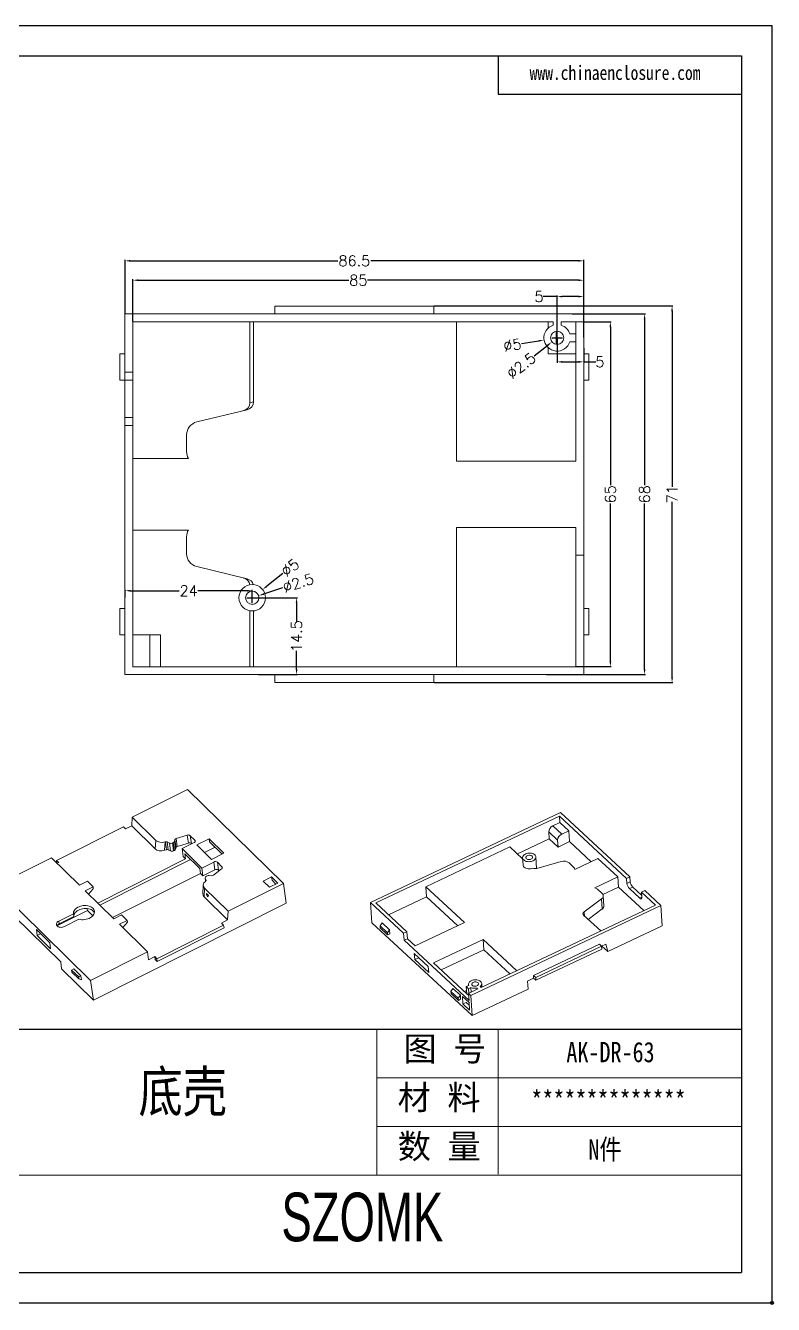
# Model space of a CAD drawing. Header units: inches. Extents: x 2437 to 3620, y 1125 to 1473.
# Drawn here: x 3207.1 to 3348.2, y 1125.5 to 1366.6 of the extents above; entities that cross this region are included whole.
import ezdxf

# ---------------------------------------------------------------- set-up
doc = ezdxf.new("R2010")
doc.units = ezdxf.units.IN
doc.header["$LTSCALE"] = 15
doc.layers.add('文字', color=81, linetype='Continuous')
doc.layers.add('粗实线', color=7, linetype='Continuous', lineweight=30)
doc.layers.add('细实线', color=3, linetype='Continuous', lineweight=9)
doc.styles.get("Standard").update_dxf_attribs({"font": 'txt', "bigfont": 'gbcbig.shx'})
doc.styles.add('宋体', font='', dxfattribs={"width": 0.8, "height": 3.5})
doc.styles.add('长仿宋', font='', dxfattribs={"width": 0.7, "height": 4})
doc.styles.get('宋体').set_extended_font_data('SimSun')
doc.styles.get('长仿宋').set_extended_font_data('SimSun')
doc.dimstyles.new('2.5', dxfattribs={"dimtxt": 2, "dimasz": 1, "dimexe": 0.18, "dimexo": 0.0625, "dimgap": 0.09, "dimtad": 0, "dimdsep": 46, "dimtxsty": 'Standard', "dimcen": 1, "dimclrd": 3, "dimclre": 3, "dimadec": 0, "dimazin": 2, "dimtfac": 1, "dimtofl": 0, "dimtmove": 0, "dimatfit": 3, "dimfxl": 1, "dimtolj": 1, "dimtzin": 0, "dimarcsym": 0})

# ---------------------------------------------------------------- blocks, each defined once
blk = doc.blocks.new('*D312')
at = {"color": 3, "lineweight": -2}
for p, q in [((3225.9, 1312.33), (3225.9, 1322.46)), ((3226.9, 1322.28), (3266.06, 1322.28)), ((3311.4, 1322.28), (3272.24, 1322.28)), ((3312.4, 1312.33), (3312.4, 1322.46))]:
    blk.add_line(p, q, dxfattribs=at)
at = {"color": 3}
for points in [[(3226.9, 1322.45), (3226.9, 1322.12), (3225.9, 1322.28)], [(3311.4, 1322.45), (3311.4, 1322.12), (3312.4, 1322.28)]]:
    blk.add_solid(points, dxfattribs=at)
at = {"layer": 'Defpoints', "color": 0}
for p in [(3312.4, 1322.28), (3225.9, 1312.27), (3312.4, 1312.27)]:
    blk.add_point(p, dxfattribs=at)
at = {"color": 0, "insert": (3269.15, 1322.28), "char_height": 2, "attachment_point": 5}
blk.add_mtext('\\A1;86.5', dxfattribs=at)
blk = doc.blocks.new('*D313')
at = {"color": 3, "lineweight": -2}
for p, q in [((3227.4, 1310.83), (3227.4, 1318.81)), ((3228.4, 1318.63), (3268.14, 1318.63)), ((3311.4, 1318.63), (3271.65, 1318.63)), ((3312.4, 1310.83), (3312.4, 1318.81))]:
    blk.add_line(p, q, dxfattribs=at)
at = {"color": 3}
for points in [[(3228.4, 1318.79), (3228.4, 1318.46), (3227.4, 1318.63)], [(3311.4, 1318.79), (3311.4, 1318.46), (3312.4, 1318.63)]]:
    blk.add_solid(points, dxfattribs=at)
at = {"layer": 'Defpoints', "color": 0}
for p in [(3312.4, 1318.63), (3227.4, 1310.77), (3312.4, 1310.77)]:
    blk.add_point(p, dxfattribs=at)
at = {"color": 0, "insert": (3269.9, 1318.63), "char_height": 2, "attachment_point": 5}
blk.add_mtext('\\A1;85', dxfattribs=at)
blk = doc.blocks.new('*D314')
at = {"color": 3, "lineweight": -2}
for p, q in [((3312.46, 1310.77), (3317.61, 1310.77)), ((3317.43, 1309.77), (3317.43, 1280.02)), ((3317.43, 1246.77), (3317.43, 1276.51)), ((3310.96, 1245.77), (3317.61, 1245.77))]:
    blk.add_line(p, q, dxfattribs=at)
at = {"color": 3}
for points in [[(3317.27, 1309.77), (3317.6, 1309.77), (3317.43, 1310.77)], [(3317.27, 1246.77), (3317.6, 1246.77), (3317.43, 1245.77)]]:
    blk.add_solid(points, dxfattribs=at)
at = {"layer": 'Defpoints', "color": 0}
for p in [(3312.4, 1310.77), (3310.9, 1245.77), (3317.43, 1245.77)]:
    blk.add_point(p, dxfattribs=at)
at = {"color": 0, "insert": (3317.43, 1278.27), "char_height": 2, "attachment_point": 5, "rotation": 90}
blk.add_mtext('\\A1;65', dxfattribs=at)
blk = doc.blocks.new('*D316')
at = {"color": 3, "lineweight": -2}
for p, q in [((3310.25, 1312.27), (3324.06, 1312.27)), ((3323.88, 1311.27), (3323.88, 1280.02)), ((3323.88, 1245.27), (3323.88, 1276.51)), ((3305.37, 1244.27), (3324.06, 1244.27))]:
    blk.add_line(p, q, dxfattribs=at)
at = {"color": 3}
for points in [[(3323.72, 1311.27), (3324.05, 1311.27), (3323.88, 1312.27)], [(3323.72, 1245.27), (3324.05, 1245.27), (3323.88, 1244.27)]]:
    blk.add_solid(points, dxfattribs=at)
at = {"layer": 'Defpoints', "color": 0}
for p in [(3310.19, 1312.27), (3323.88, 1312.27), (3305.31, 1244.27)]:
    blk.add_point(p, dxfattribs=at)
at = {"color": 0, "insert": (3323.88, 1278.27), "char_height": 2, "attachment_point": 5, "rotation": 90}
blk.add_mtext('\\A1;68', dxfattribs=at)
blk = doc.blocks.new('*D317')
at = {"color": 3, "lineweight": -2}
for p, q in [((3284.21, 1313.77), (3329.24, 1313.77)), ((3329.06, 1312.77), (3329.06, 1279.69)), ((3329.06, 1243.77), (3329.06, 1276.84)), ((3284.21, 1242.77), (3329.24, 1242.77))]:
    blk.add_line(p, q, dxfattribs=at)
at = {"color": 3}
for points in [[(3328.9, 1312.77), (3329.23, 1312.77), (3329.06, 1313.77)], [(3328.9, 1243.77), (3329.23, 1243.77), (3329.06, 1242.77)]]:
    blk.add_solid(points, dxfattribs=at)
at = {"layer": 'Defpoints', "color": 0}
for p in [(3284.15, 1313.77), (3284.15, 1242.77), (3329.06, 1242.77)]:
    blk.add_point(p, dxfattribs=at)
at = {"color": 0, "insert": (3329.06, 1278.27), "char_height": 2, "attachment_point": 5, "rotation": 90}
blk.add_mtext('\\A1;71', dxfattribs=at)
blk = doc.blocks.new('*D318')
at = {"color": 3, "lineweight": -2}
for p, q in [((3307.4, 1315.55), (3304.73, 1315.55)), ((3307.4, 1307.83), (3307.4, 1315.73)), ((3311.4, 1315.55), (3308.4, 1315.55)), ((3312.4, 1307.83), (3312.4, 1315.73))]:
    blk.add_line(p, q, dxfattribs=at)
at = {"color": 3}
for points in [[(3308.4, 1315.71), (3308.4, 1315.38), (3307.4, 1315.55)], [(3311.4, 1315.71), (3311.4, 1315.38), (3312.4, 1315.55)]]:
    blk.add_solid(points, dxfattribs=at)
at = {"layer": 'Defpoints', "color": 0}
for p in [(3312.4, 1315.55), (3307.4, 1307.77), (3312.4, 1307.77)]:
    blk.add_point(p, dxfattribs=at)
at = {"color": 0, "insert": (3303.97, 1315.55), "char_height": 2, "attachment_point": 5}
blk.add_mtext('\\A1;5', dxfattribs=at)
blk = doc.blocks.new('*D319')
at = {"color": 3, "lineweight": -2}
for p, q in [((3307.4, 1307.7), (3307.4, 1303.06)), ((3312.4, 1305.82), (3312.4, 1303.06)), ((3308.4, 1303.24), (3311.4, 1303.24)), ((3312.4, 1303.24), (3314.71, 1303.24))]:
    blk.add_line(p, q, dxfattribs=at)
at = {"color": 3}
for points in [[(3308.4, 1303.41), (3308.4, 1303.07), (3307.4, 1303.24)], [(3311.4, 1303.41), (3311.4, 1303.07), (3312.4, 1303.24)]]:
    blk.add_solid(points, dxfattribs=at)
at = {"layer": 'Defpoints', "color": 0}
for p in [(3307.4, 1307.77), (3312.4, 1305.88), (3312.4, 1303.24)]:
    blk.add_point(p, dxfattribs=at)
at = {"color": 0, "insert": (3315.46, 1303.24), "char_height": 2, "attachment_point": 5}
blk.add_mtext('\\A1;5', dxfattribs=at)
blk = doc.blocks.new('*D320')
at = {"color": 3, "lineweight": -2}
for p, q in [((3300.67, 1306.7), (3303.94, 1307.22)), ((3306.4, 1307.77), (3308.4, 1307.77)), ((3307.4, 1306.77), (3307.4, 1308.77))]:
    blk.add_line(p, q, dxfattribs=at)
at = {"color": 3}
blk.add_solid([(3303.91, 1307.38), (3303.97, 1307.05), (3304.93, 1307.37)], dxfattribs=at)
at = {"layer": 'Defpoints', "color": 0}
for p in [(3304.93, 1307.37), (3309.86, 1308.16)]:
    blk.add_point(p, dxfattribs=at)
at = {"color": 0, "insert": (3298.94, 1306.42), "char_height": 2, "attachment_point": 5, "rotation": 9.0409}
blk.add_mtext('\\A1;∅5', dxfattribs=at)
blk = doc.blocks.new('*D321')
at = {"color": 3, "lineweight": -2}
for p, q in [((3306.4, 1307.77), (3308.4, 1307.77)), ((3307.4, 1306.77), (3307.4, 1308.77)), ((3303.06, 1304.4), (3305.62, 1306.39))]:
    blk.add_line(p, q, dxfattribs=at)
at = {"color": 3}
blk.add_solid([(3305.52, 1306.52), (3305.72, 1306.26), (3306.41, 1307)], dxfattribs=at)
at = {"layer": 'Defpoints', "color": 0}
for p in [(3306.41, 1307), (3308.38, 1308.53)]:
    blk.add_point(p, dxfattribs=at)
at = {"color": 0, "insert": (3300.62, 1302.51), "char_height": 2, "attachment_point": 5, "rotation": 37.816}
blk.add_mtext('\\A1;∅2.5', dxfattribs=at)
blk = doc.blocks.new('*D322')
at = {"color": 3, "lineweight": -2}
for p, q in [((3249.96, 1258.77), (3258.44, 1258.77)), ((3258.26, 1257.77), (3258.26, 1254.27)), ((3258.26, 1245.27), (3258.26, 1248.76)), ((3251.07, 1244.27), (3258.44, 1244.27))]:
    blk.add_line(p, q, dxfattribs=at)
at = {"color": 3}
for points in [[(3258.09, 1257.77), (3258.42, 1257.77), (3258.26, 1258.77)], [(3258.09, 1245.27), (3258.42, 1245.27), (3258.26, 1244.27)]]:
    blk.add_solid(points, dxfattribs=at)
at = {"layer": 'Defpoints', "color": 0}
for p in [(3249.9, 1258.77), (3258.26, 1258.77), (3251.01, 1244.27)]:
    blk.add_point(p, dxfattribs=at)
at = {"color": 0, "insert": (3258.26, 1251.52), "char_height": 2, "attachment_point": 5, "rotation": 90}
blk.add_mtext('\\A1;14.5', dxfattribs=at)
blk = doc.blocks.new('*D323')
at = {"color": 3, "lineweight": -2}
for p, q in [((3225.9, 1258.83), (3225.9, 1260.26)), ((3226.9, 1260.08), (3236.14, 1260.08)), ((3248.9, 1260.08), (3239.65, 1260.08)), ((3249.9, 1258.83), (3249.9, 1260.26))]:
    blk.add_line(p, q, dxfattribs=at)
at = {"color": 3}
for points in [[(3226.9, 1260.25), (3226.9, 1259.92), (3225.9, 1260.08)], [(3248.9, 1260.25), (3248.9, 1259.92), (3249.9, 1260.08)]]:
    blk.add_solid(points, dxfattribs=at)
at = {"layer": 'Defpoints', "color": 0}
for p in [(3225.9, 1260.08), (3225.9, 1258.77), (3249.9, 1258.77)]:
    blk.add_point(p, dxfattribs=at)
at = {"color": 0, "insert": (3237.9, 1260.08), "char_height": 2, "attachment_point": 5}
blk.add_mtext('\\A1;24', dxfattribs=at)
blk = doc.blocks.new('*D324')
at = {"color": 3, "lineweight": -2}
for p, q in [((3255.66, 1263.34), (3252.64, 1260.94)), ((3248.9, 1258.77), (3250.9, 1258.77)), ((3249.9, 1257.77), (3249.9, 1259.77))]:
    blk.add_line(p, q, dxfattribs=at)
at = {"color": 3}
blk.add_solid([(3252.53, 1261.07), (3252.74, 1260.81), (3251.85, 1260.32)], dxfattribs=at)
at = {"layer": 'Defpoints', "color": 0}
for p in [(3251.85, 1260.32), (3247.94, 1257.21)]:
    blk.add_point(p, dxfattribs=at)
at = {"color": 0, "insert": (3257.04, 1264.43), "char_height": 2, "attachment_point": 5, "rotation": 38.4013}
blk.add_mtext('\\A1;∅5', dxfattribs=at)
blk = doc.blocks.new('*D325')
at = {"color": 3, "lineweight": -2}
for p, q in [((3248.9, 1258.77), (3250.9, 1258.77)), ((3249.9, 1257.77), (3249.9, 1259.77)), ((3255.63, 1260.61), (3252.04, 1259.46))]:
    blk.add_line(p, q, dxfattribs=at)
at = {"color": 3}
blk.add_solid([(3251.99, 1259.61), (3252.09, 1259.3), (3251.09, 1259.15)], dxfattribs=at)
at = {"layer": 'Defpoints', "color": 0}
for p in [(3251.09, 1259.15), (3248.71, 1258.38)]:
    blk.add_point(p, dxfattribs=at)
at = {"color": 0, "insert": (3258.58, 1261.56), "char_height": 2, "attachment_point": 5, "rotation": 17.8473}
blk.add_mtext('\\A1;∅2.5', dxfattribs=at)

msp = doc.modelspace()

# ---------------------------------------------------------------- linework, layer by layer
for p, q in [((3007.293, 1366.639), (3347.902, 1366.639)), ((3347.902, 1366.639), (3347.902, 1125.804)), ((3018.761, 1360.905), (3342.168, 1360.905)), ((3296.295, 1360.905), (3296.295, 1353.738)), ((3342.168, 1360.905), (3342.168, 1131.539)), ((3296.295, 1353.738), (3342.168, 1353.738)), ((3204.548, 1177.412), (3342.168, 1177.412)), ((3018.761, 1131.539), (3342.168, 1131.539)), ((3007.293, 1125.804), (3347.902, 1125.804))]:
    msp.add_line(p, q)
at = {"color": 7, "linetype": 'Continuous', "lineweight": 15}
for p, q in [((3225.896, 1312.267), (3312.396, 1312.267)), ((3225.896, 1301.267), (3225.896, 1312.267)), ((3254.146, 1313.767), (3284.146, 1313.767)), ((3254.146, 1312.267), (3254.146, 1313.767)), ((3284.146, 1313.767), (3284.146, 1312.267)), ((3312.396, 1312.267), (3312.396, 1310.767)), ((3227.396, 1310.767), (3306.646, 1310.767)), ((3227.396, 1301.267), (3227.396, 1310.767)), ((3249.432, 1295.519), (3249.432, 1310.767)), ((3250.137, 1310.767), (3250.137, 1295.69)), ((3288.396, 1284.517), (3288.396, 1310.767)), ((3305.696, 1310.767), (3305.696, 1309.6)), ((3306.646, 1310.767), (3306.646, 1310.152)), ((3308.146, 1310.767), (3312.396, 1310.767)), ((3308.146, 1310.152), (3308.146, 1310.767)), ((3310.896, 1308.517), (3310.896, 1310.767)), ((3312.396, 1266.767), (3312.396, 1310.767)), ((3307.196, 1306.533), (3307.196, 1309.001)), ((3310.896, 1308.517), (3309.78, 1308.517)), ((3309.78, 1307.017), (3310.896, 1307.017)), ((3310.896, 1307.017), (3310.896, 1308.517)), ((3310.896, 1284.517), (3310.896, 1307.017)), ((3224.896, 1299.767), (3224.896, 1304.767)), ((3224.896, 1304.767), (3225.896, 1304.767)), ((3305.696, 1305.934), (3305.696, 1304.767)), ((3305.696, 1304.767), (3310.896, 1304.767)), ((3312.396, 1304.767), (3313.396, 1304.767)), ((3313.396, 1304.767), (3313.396, 1299.767)), ((3225.896, 1299.767), (3224.896, 1299.767)), ((3227.396, 1301.267), (3225.896, 1301.267)), ((3225.896, 1299.767), (3225.896, 1301.267)), ((3227.396, 1299.767), (3225.896, 1299.767)), ((3225.896, 1299.767), (3225.896, 1292.767)), ((3227.396, 1301.267), (3227.396, 1299.767)), ((3227.396, 1292.767), (3227.396, 1299.767)), ((3313.396, 1299.767), (3312.396, 1299.767)), ((3250.137, 1295.69), (3249.432, 1295.519)), ((3225.896, 1292.767), (3227.396, 1292.767)), ((3225.896, 1291.267), (3225.896, 1292.767)), ((3227.396, 1292.767), (3227.396, 1291.267)), ((3248.967, 1294.221), (3239.436, 1291.91)), ((3227.396, 1291.267), (3225.896, 1291.267)), ((3225.896, 1244.267), (3225.896, 1291.267)), ((3227.396, 1245.767), (3227.396, 1291.267)), ((3237.525, 1289.48), (3237.525, 1286.267)), ((3237.86, 1285.017), (3227.396, 1285.017)), ((3310.896, 1284.517), (3288.396, 1284.517)), ((3227.396, 1271.517), (3237.86, 1271.517)), ((3288.396, 1272.017), (3310.896, 1272.017)), ((3288.396, 1245.767), (3288.396, 1272.017)), ((3310.896, 1266.767), (3310.896, 1272.017)), ((3237.525, 1270.267), (3237.525, 1267.053)), ((3310.896, 1266.767), (3310.896, 1245.767)), ((3310.896, 1266.767), (3312.396, 1266.767)), ((3312.396, 1266.767), (3312.396, 1244.267)), ((3239.436, 1264.624), (3248.967, 1262.312)), ((3224.896, 1251.767), (3224.896, 1256.767)), ((3224.896, 1256.767), (3225.896, 1256.767)), ((3249.432, 1245.767), (3249.432, 1256.31)), ((3250.137, 1256.278), (3250.137, 1245.767)), ((3312.396, 1256.767), (3313.396, 1256.767)), ((3313.396, 1256.767), (3313.396, 1251.767)), ((3225.896, 1251.767), (3224.896, 1251.767)), ((3227.396, 1251.767), (3230.596, 1251.767)), ((3230.596, 1245.767), (3230.596, 1251.767)), ((3230.596, 1251.767), (3232.596, 1251.767)), ((3232.596, 1251.767), (3232.596, 1245.767)), ((3313.396, 1251.767), (3312.396, 1251.767)), ((3312.396, 1244.267), (3225.896, 1244.267)), ((3310.896, 1245.767), (3227.396, 1245.767)), ((3254.146, 1244.267), (3254.146, 1242.767)), ((3284.146, 1242.767), (3284.146, 1244.267)), ((3254.146, 1242.767), (3284.146, 1242.767)), ((3237.669, 1222.624), (3227.252, 1217.393)), ((3255.763, 1204.874), (3237.669, 1222.624)), ((3272.175, 1201.308), (3308.041, 1218.244)), ((3308.041, 1218.244), (3321.122, 1206.137)), ((3225.608, 1215.573), (3213.004, 1209.244)), ((3226.007, 1215.182), (3225.608, 1215.573)), ((3227.162, 1215.762), (3226.007, 1215.182)), ((3227.162, 1215.762), (3227.252, 1217.393)), ((3231.587, 1211.421), (3227.162, 1215.762)), ((3231.722, 1213.008), (3227.252, 1217.393)), ((3273.215, 1201.215), (3307.837, 1217.564)), ((3306.587, 1215.756), (3307.914, 1216.382)), ((3306.587, 1215.756), (3308.257, 1214.21)), ((3307.837, 1217.564), (3320.5, 1205.844)), ((3307.914, 1216.382), (3307.837, 1217.564)), ((3307.914, 1216.382), (3309.584, 1214.837)), ((3231.587, 1211.421), (3231.722, 1213.008)), ((3235.217, 1212.833), (3235.315, 1213.168)), ((3235.217, 1212.833), (3235.424, 1211.351)), ((3235.522, 1211.686), (3235.315, 1213.168)), ((3237.636, 1213.999), (3235.544, 1213.361)), ((3235.544, 1213.361), (3235.751, 1211.879)), ((3237.843, 1212.516), (3237.636, 1213.999)), ((3239.071, 1213.067), (3238.216, 1213.906)), ((3238.216, 1213.906), (3238.423, 1212.424)), ((3241.748, 1213.326), (3239.437, 1212.166)), ((3244.542, 1210.586), (3241.748, 1213.326)), ((3241.825, 1212.77), (3241.748, 1213.326)), ((3299.9, 1210.476), (3305.892, 1213.305)), ((3305.892, 1213.305), (3305.808, 1214.602)), ((3307.478, 1213.056), (3305.808, 1214.602)), ((3307.562, 1211.76), (3305.892, 1213.305)), ((3307.478, 1213.056), (3307.562, 1211.76)), ((3309.584, 1214.837), (3308.257, 1214.21)), ((3309.584, 1214.837), (3309.718, 1212.778)), ((3233.487, 1212.734), (3233.352, 1211.148)), ((3233.724, 1211.261), (3233.352, 1211.148)), ((3233.517, 1212.744), (3233.487, 1212.734)), ((3233.724, 1211.261), (3233.517, 1212.744)), ((3233.858, 1212.724), (3234.266, 1212.516)), ((3233.858, 1212.724), (3234.065, 1211.242)), ((3234.065, 1211.242), (3234.473, 1211.034)), ((3234.473, 1211.034), (3234.266, 1212.516)), ((3234.86, 1212.531), (3234.996, 1212.6)), ((3234.86, 1212.531), (3235.067, 1211.049)), ((3235.203, 1211.117), (3234.996, 1212.6)), ((3235.067, 1211.049), (3235.203, 1211.117)), ((3235.424, 1211.351), (3235.522, 1211.686)), ((3237.843, 1212.516), (3235.751, 1211.879)), ((3236.661, 1211.462), (3238.917, 1212.595)), ((3240.386, 1207.808), (3236.661, 1211.462)), ((3236.868, 1209.98), (3236.661, 1211.462)), ((3237.204, 1210.45), (3237.333, 1209.523)), ((3239.998, 1207.709), (3237.204, 1210.45)), ((3238.474, 1212.373), (3238.423, 1212.424)), ((3239.437, 1212.166), (3242.231, 1209.425)), ((3240.908, 1210.723), (3242.895, 1211.721)), ((3244.218, 1210.423), (3241.825, 1212.77)), ((3242.231, 1209.425), (3244.542, 1210.586)), ((3298.495, 1211.777), (3282.631, 1204.286)), ((3300.889, 1209.561), (3298.495, 1211.777)), ((3309.718, 1212.778), (3307.562, 1211.76)), ((3309.718, 1212.778), (3313.809, 1208.992)), ((3212.04, 1209.755), (3201.327, 1204.375)), ((3212.04, 1209.755), (3217.336, 1204.56)), ((3213.004, 1209.244), (3213.403, 1208.852)), ((3213.074, 1208.741), (3213.004, 1209.244)), ((3213.403, 1208.852), (3213.11, 1208.705)), ((3220.76, 1201.201), (3237.333, 1209.523)), ((3221.161, 1200.807), (3238.274, 1209.4)), ((3237.333, 1209.523), (3236.868, 1209.98)), ((3240.386, 1207.808), (3242.642, 1208.941)), ((3242.849, 1207.459), (3242.642, 1208.941)), ((3243.329, 1208.891), (3244.184, 1208.052)), ((3243.329, 1208.891), (3243.536, 1207.409)), ((3300.878, 1209.728), (3300.965, 1208.394)), ((3303.514, 1207.727), (3303.373, 1209.891)), ((3308.18, 1209.015), (3303.584, 1207.744)), ((3310.543, 1207.936), (3309.648, 1208.763)), ((3315.09, 1209.597), (3310.752, 1207.548)), ((3318.848, 1206.119), (3315.09, 1209.597)), ((3240.127, 1206.782), (3223.554, 1198.46)), ((3239.998, 1207.709), (3240.127, 1206.782)), ((3240.127, 1206.782), (3240.593, 1206.326)), ((3240.593, 1206.326), (3240.386, 1207.808)), ((3240.593, 1206.326), (3242.849, 1207.459)), ((3241.017, 1205.937), (3241.104, 1205.311)), ((3241.183, 1205.539), (3241.034, 1205.877)), ((3241.246, 1206.267), (3241.382, 1206.335)), ((3241.768, 1206.407), (3242.252, 1206.363)), ((3244.121, 1207.637), (3242.586, 1206.454)), ((3243.536, 1207.409), (3243.663, 1207.284)), ((3253.536, 1206.124), (3251.982, 1205.344)), ((3254.734, 1204.95), (3253.536, 1206.124)), ((3253.624, 1205.494), (3253.536, 1206.124)), ((3314.509, 1204.071), (3318.848, 1206.119)), ((3318.848, 1206.119), (3318.972, 1204.213)), ((3320.5, 1205.844), (3321.122, 1206.137)), ((3320.5, 1205.844), (3320.562, 1204.891)), ((3321.184, 1205.184), (3321.122, 1206.137)), ((3201.327, 1204.375), (3219.421, 1186.625)), ((3218.806, 1205.299), (3217.336, 1204.56)), ((3218.4, 1203.516), (3219.871, 1204.254)), ((3218.4, 1203.516), (3223.775, 1198.243)), ((3219.871, 1204.254), (3218.806, 1205.299)), ((3219.02, 1202.908), (3219.922, 1203.884)), ((3219.922, 1203.884), (3219.871, 1204.254)), ((3240.646, 1204.562), (3240.602, 1202.886)), ((3240.875, 1204.029), (3240.832, 1202.353)), ((3245.346, 1199.643), (3240.875, 1204.029)), ((3241.099, 1205.306), (3241.077, 1205.289)), ((3245.346, 1199.643), (3255.763, 1204.874)), ((3251.982, 1205.344), (3253.179, 1204.169)), ((3253.179, 1204.169), (3254.734, 1204.95)), ((3253.624, 1205.494), (3254.367, 1204.765)), ((3255.763, 1204.874), (3256.281, 1201.168)), ((3282.631, 1204.286), (3289.937, 1197.525)), ((3282.631, 1204.286), (3282.756, 1202.38)), ((3315.89, 1202.986), (3314.995, 1203.814)), ((3318.972, 1204.213), (3316.024, 1202.821)), ((3318.972, 1204.213), (3323.749, 1199.792)), ((3320.562, 1204.891), (3321.184, 1205.184)), ((3321.639, 1204.226), (3321.017, 1203.933)), ((3321.017, 1203.933), (3322.965, 1202.13)), ((3323.322, 1202.668), (3321.639, 1204.226)), ((3323.283, 1203.268), (3323.905, 1203.562)), ((3323.283, 1203.268), (3325.927, 1200.821)), ((3323.345, 1202.315), (3323.283, 1203.268)), ((3323.905, 1203.562), (3326.966, 1200.728)), ((3213.771, 1190.089), (3202.062, 1201.574)), ((3219.939, 1182.919), (3256.281, 1201.168)), ((3245.257, 1198.012), (3240.832, 1202.353)), ((3241.631, 1202.643), (3241.278, 1202.99)), ((3241.28, 1202.954), (3241.296, 1202.84)), ((3272.424, 1197.496), (3272.175, 1201.308)), ((3278.437, 1195.512), (3272.175, 1201.308)), ((3279.059, 1195.806), (3273.215, 1201.215)), ((3275.604, 1199.003), (3282.756, 1202.38)), ((3288.656, 1196.92), (3282.756, 1202.38)), ((3325.927, 1200.821), (3293.067, 1185.304)), ((3312.465, 1199.525), (3315.774, 1201.987)), ((3315.774, 1201.987), (3315.898, 1200.081)), ((3316.225, 1200.672), (3316.101, 1202.578)), ((3218.796, 1199.819), (3213.143, 1196.98)), ((3216.159, 1199.194), (3213.413, 1197.815)), ((3216.237, 1198.638), (3213.491, 1197.259)), ((3216.159, 1199.194), (3216.237, 1198.638)), ((3218.747, 1200.174), (3218.796, 1199.819)), ((3218.796, 1199.819), (3219.821, 1198.813)), ((3223.775, 1198.243), (3225.246, 1198.982)), ((3225.246, 1198.982), (3226.31, 1197.938)), ((3245.257, 1198.012), (3245.346, 1199.643)), ((3326.966, 1200.728), (3291.1, 1183.792)), ((3315.601, 1195.945), (3312.389, 1198.918)), ((3312.465, 1199.525), (3312.49, 1199.144)), ((3315.898, 1200.081), (3313.256, 1198.115)), ((3327.215, 1196.916), (3326.966, 1200.728)), ((3211.716, 1193.704), (3209.188, 1196.184)), ((3209.188, 1196.184), (3209.343, 1195.072)), ((3213.491, 1197.259), (3213.413, 1197.815)), ((3214.477, 1196.771), (3217.223, 1198.15)), ((3226.31, 1197.938), (3224.84, 1197.199)), ((3224.84, 1197.199), (3230.135, 1192.005)), ((3225.46, 1196.591), (3226.362, 1197.567)), ((3226.362, 1197.567), (3226.31, 1197.938)), ((3244.5, 1197.04), (3231.896, 1190.711)), ((3244.573, 1196.522), (3231.969, 1190.192)), ((3244.101, 1197.432), (3245.257, 1198.012)), ((3244.101, 1197.432), (3244.5, 1197.04)), ((3244.573, 1196.522), (3244.5, 1197.04)), ((3291.349, 1179.98), (3272.424, 1197.496)), ((3273.997, 1196.893), (3274.387, 1197.47)), ((3275.389, 1195.605), (3273.997, 1196.893)), ((3273.997, 1196.893), (3274.022, 1196.512)), ((3274.022, 1196.512), (3275.414, 1195.224)), ((3275.779, 1196.182), (3274.387, 1197.47)), ((3275.779, 1196.182), (3275.389, 1195.605)), ((3275.828, 1195.42), (3275.779, 1196.182)), ((3289.937, 1197.525), (3280.607, 1193.119)), ((3327.215, 1196.916), (3316.935, 1192.062)), ((3209.99, 1195.397), (3209.343, 1195.072)), ((3209.343, 1195.072), (3211.871, 1192.592)), ((3211.871, 1192.592), (3211.716, 1193.704)), ((3275.414, 1195.224), (3275.389, 1195.605)), ((3275.414, 1195.224), (3275.828, 1195.42)), ((3279.059, 1195.806), (3278.437, 1195.512)), ((3278.437, 1195.512), (3278.524, 1194.178)), ((3279.146, 1194.472), (3278.524, 1194.178)), ((3278.524, 1194.178), (3290.77, 1182.844)), ((3279.059, 1195.806), (3279.146, 1194.472)), ((3279.146, 1194.472), (3280.607, 1193.119)), ((3284.086, 1189.9), (3293.416, 1194.305)), ((3293.416, 1194.305), (3299.737, 1188.454)), ((3293.54, 1192.399), (3293.416, 1194.305)), ((3219.421, 1186.625), (3230.135, 1192.005)), ((3230.342, 1190.522), (3230.135, 1192.005)), ((3230.342, 1190.522), (3231.497, 1191.103)), ((3231.57, 1190.584), (3231.497, 1191.103)), ((3231.896, 1190.711), (3231.497, 1191.103)), ((3283.097, 1189.23), (3280.453, 1191.677)), ((3280.453, 1191.677), (3280.527, 1190.533)), ((3285.492, 1188.599), (3293.54, 1192.399)), ((3298.456, 1187.849), (3293.54, 1192.399)), ((3302.928, 1187.57), (3315.367, 1193.444)), ((3315.785, 1193.057), (3303.346, 1187.183)), ((3315.82, 1192.524), (3303.381, 1186.65)), ((3315.367, 1193.444), (3315.785, 1193.057)), ((3316.543, 1193.448), (3315.761, 1193.079)), ((3315.785, 1193.057), (3315.82, 1192.524)), ((3315.81, 1193.102), (3316.935, 1192.062)), ((3316.543, 1193.448), (3316.935, 1192.062)), ((3213.952, 1188.792), (3213.771, 1190.089)), ((3213.952, 1188.792), (3219.939, 1182.919)), ((3215.83, 1188.565), (3216.25, 1188.776)), ((3217.581, 1187.471), (3216.25, 1188.776)), ((3231.969, 1190.192), (3231.57, 1190.584)), ((3231.969, 1190.192), (3231.896, 1190.711)), ((3281.296, 1190.896), (3280.527, 1190.533)), ((3280.527, 1190.533), (3283.171, 1188.086)), ((3283.171, 1188.086), (3283.097, 1189.23)), ((3284.086, 1189.9), (3290.348, 1184.104)), ((3217.161, 1187.26), (3215.83, 1188.565)), ((3215.83, 1188.565), (3215.882, 1188.194)), ((3215.882, 1188.194), (3217.213, 1186.889)), ((3217.161, 1187.26), (3217.581, 1187.471)), ((3217.213, 1186.889), (3217.161, 1187.26)), ((3217.213, 1186.889), (3217.684, 1186.73)), ((3217.684, 1186.73), (3217.581, 1187.471)), ((3219.421, 1186.625), (3219.939, 1182.919)), ((3302.963, 1187.036), (3301.823, 1186.498)), ((3301.823, 1186.498), (3301.923, 1184.973)), ((3302.928, 1187.57), (3302.963, 1187.036)), ((3303.346, 1187.183), (3302.928, 1187.57)), ((3303.381, 1186.65), (3302.963, 1187.036)), ((3303.346, 1187.183), (3303.381, 1186.65)), ((3287.356, 1184.529), (3287.746, 1185.106)), ((3288.748, 1183.241), (3287.356, 1184.529)), ((3287.356, 1184.529), (3287.381, 1184.148)), ((3287.381, 1184.148), (3288.773, 1182.86)), ((3289.137, 1183.818), (3287.746, 1185.106)), ((3290.308, 1184.724), (3289.891, 1184.527)), ((3290.723, 1185.657), (3290.261, 1185.438)), ((3290.261, 1185.438), (3290.678, 1185.052)), ((3290.348, 1184.104), (3290.261, 1185.438)), ((3290.348, 1184.104), (3290.709, 1183.77)), ((3290.674, 1185.849), (3290.687, 1185.639)), ((3290.678, 1185.052), (3291.141, 1185.27)), ((3290.734, 1184.203), (3290.678, 1185.052)), ((3292.445, 1185.011), (3290.683, 1184.179)), ((3290.77, 1182.844), (3290.683, 1184.179)), ((3291.1, 1183.792), (3290.683, 1184.179)), ((3291.196, 1184.421), (3291.141, 1185.27)), ((3301.923, 1184.973), (3291.349, 1179.98)), ((3292.274, 1185.169), (3292.445, 1185.011)), ((3292.274, 1185.169), (3292.289, 1184.937)), ((3293.067, 1185.304), (3292.896, 1185.463)), ((3293.21, 1185.372), (3293.168, 1186.012)), ((3289.137, 1183.818), (3288.748, 1183.241)), ((3288.773, 1182.86), (3288.748, 1183.241)), ((3288.773, 1182.86), (3289.187, 1183.056)), ((3289.187, 1183.056), (3289.137, 1183.818)), ((3290.797, 1182.425), (3289.545, 1183.584)), ((3289.545, 1183.584), (3289.637, 1182.174)), ((3290.259, 1182.467), (3289.637, 1182.174)), ((3289.637, 1182.174), (3290.889, 1181.015)), ((3290.259, 1182.467), (3290.829, 1181.94)), ((3290.737, 1182.025), (3290.821, 1182.065)), ((3290.889, 1181.015), (3290.797, 1182.425)), ((3291.349, 1179.98), (3291.1, 1183.792))]:
    msp.add_line(p, q, dxfattribs=at)
at = {"color": 8, "linetype": 'Continuous', "lineweight": 15}
for p, q in [((3239.113, 1212.769), (3239.071, 1213.067)), ((3244.225, 1207.753), (3244.184, 1208.052)), ((3241.034, 1205.877), (3241.112, 1205.317)), ((3241.195, 1205.454), (3241.183, 1205.539)), ((3322.965, 1202.13), (3323.346, 1202.309)), ((3312.597, 1198.724), (3312.49, 1199.144))]:
    msp.add_line(p, q, dxfattribs=at)
at = {"color": 7, "linetype": 'Continuous', "lineweight": 15, "flags": 128}
for points in [[(3239.071, 1213.067), (3239.115, 1213.013), (3239.141, 1212.952), (3239.148, 1212.887), (3239.136, 1212.821), (3239.106, 1212.757), (3239.057, 1212.696), (3238.994, 1212.642), (3238.917, 1212.595)], [(3301.089, 1209.32), (3301.23, 1209.213), (3301.399, 1209.125), (3301.593, 1209.059), (3301.803, 1209.018), (3302.023, 1209.001), (3302.247, 1209.011), (3302.467, 1209.046), (3302.676, 1209.106), (3302.867, 1209.189), (3303.034, 1209.291), (3303.173, 1209.41), (3303.277, 1209.542), (3303.345, 1209.683), (3303.373, 1209.827), (3303.361, 1209.971), (3303.31, 1210.11), (3303.22, 1210.24), (3303.096, 1210.355), (3302.94, 1210.453), (3302.758, 1210.53), (3302.555, 1210.584), (3302.339, 1210.614), (3302.116, 1210.617), (3301.893, 1210.594), (3301.678, 1210.547), (3301.477, 1210.475), (3301.297, 1210.382), (3301.143, 1210.271), (3301.022, 1210.145), (3300.935, 1210.008), (3300.887, 1209.865), (3300.879, 1209.72), (3300.911, 1209.578), (3300.981, 1209.443), (3301.089, 1209.32)], [(3300.965, 1208.394), (3300.966, 1208.391), (3300.998, 1208.244), (3301.071, 1208.105), (3301.185, 1207.978), (3301.333, 1207.869), (3301.512, 1207.781), (3301.715, 1207.716), (3301.935, 1207.678), (3302.164, 1207.667), (3302.395, 1207.684), (3302.62, 1207.728), (3302.831, 1207.798)], [(3301.607, 1209.565), (3301.71, 1209.493), (3301.839, 1209.44), (3301.986, 1209.411), (3302.142, 1209.407), (3302.296, 1209.428), (3302.44, 1209.473), (3302.564, 1209.539), (3302.661, 1209.623), (3302.724, 1209.718), (3302.749, 1209.819), (3302.735, 1209.919), (3302.683, 1210.012), (3302.596, 1210.093), (3302.479, 1210.156), (3302.34, 1210.197), (3302.188, 1210.214), (3302.031, 1210.205), (3301.881, 1210.172), (3301.746, 1210.116), (3301.634, 1210.04), (3301.554, 1209.951), (3301.51, 1209.852), (3301.504, 1209.751), (3301.537, 1209.653), (3301.607, 1209.565)], [(3217.223, 1198.15), (3217.481, 1198.094), (3217.752, 1198.065), (3218.031, 1198.063), (3218.312, 1198.087), (3218.59, 1198.137), (3218.859, 1198.213), (3219.114, 1198.313), (3219.35, 1198.434), (3219.561, 1198.575), (3219.744, 1198.732), (3219.895, 1198.903), (3220.012, 1199.084), (3220.091, 1199.271), (3220.131, 1199.461), (3220.131, 1199.649), (3220.092, 1199.833), (3220.014, 1200.008), (3219.898, 1200.171), (3219.748, 1200.318), (3219.565, 1200.448), (3219.354, 1200.556), (3219.119, 1200.642), (3218.865, 1200.702), (3218.596, 1200.737), (3218.318, 1200.745), (3218.037, 1200.726), (3217.758, 1200.681), (3217.487, 1200.61), (3217.229, 1200.515), (3216.989, 1200.398), (3216.772, 1200.26), (3216.583, 1200.106), (3216.425, 1199.938), (3216.302, 1199.759), (3216.215, 1199.573), (3216.167, 1199.383), (3216.159, 1199.194)], [(3323.345, 1202.315), (3323.344, 1202.211), (3323.328, 1202.126), (3323.296, 1202.062), (3323.249, 1202.024), (3323.191, 1202.011), (3323.122, 1202.025), (3323.046, 1202.065), (3322.965, 1202.13)], [(3219.905, 1199.691), (3219.733, 1199.833), (3219.529, 1199.955), (3219.298, 1200.053), (3219.043, 1200.126), (3218.772, 1200.171), (3218.489, 1200.189), (3218.201, 1200.179), (3217.913, 1200.14), (3217.631, 1200.074), (3217.362, 1199.982), (3217.111, 1199.866), (3216.884, 1199.729), (3216.685, 1199.573), (3216.519, 1199.401), (3216.388, 1199.218), (3216.297, 1199.027), (3216.246, 1198.833), (3216.237, 1198.638)], [(3220.121, 1199.395), (3220.041, 1199.531), (3219.905, 1199.691)], [(3213.413, 1197.815), (3213.25, 1197.716), (3213.117, 1197.598), (3213.021, 1197.467), (3212.965, 1197.329), (3212.952, 1197.189), (3212.982, 1197.053), (3213.054, 1196.928), (3213.165, 1196.819), (3213.311, 1196.73), (3213.484, 1196.667), (3213.677, 1196.63), (3213.882, 1196.623), (3214.09, 1196.645), (3214.291, 1196.695), (3214.477, 1196.771)], [(3292.896, 1185.463), (3293.019, 1185.587), (3293.107, 1185.723), (3293.157, 1185.865), (3293.168, 1186.009), (3293.14, 1186.151), (3293.073, 1186.285), (3292.969, 1186.408), (3292.833, 1186.517), (3292.667, 1186.606), (3292.477, 1186.674), (3292.27, 1186.719), (3292.052, 1186.738), (3291.83, 1186.732), (3291.61, 1186.7), (3291.4, 1186.644), (3291.207, 1186.566), (3291.037, 1186.467), (3290.894, 1186.351), (3290.785, 1186.221), (3290.711, 1186.083), (3290.676, 1185.94), (3290.68, 1185.796), (3290.723, 1185.657)], [(3291.403, 1185.686), (3291.505, 1185.613), (3291.634, 1185.561), (3291.781, 1185.531), (3291.937, 1185.527), (3292.092, 1185.548), (3292.236, 1185.594), (3292.36, 1185.66), (3292.456, 1185.743), (3292.519, 1185.838), (3292.545, 1185.939), (3292.531, 1186.039), (3292.479, 1186.133), (3292.392, 1186.213), (3292.275, 1186.276), (3292.136, 1186.318), (3291.983, 1186.334), (3291.827, 1186.326), (3291.676, 1186.292), (3291.541, 1186.236), (3291.43, 1186.161), (3291.35, 1186.071), (3291.305, 1185.972), (3291.299, 1185.871), (3291.332, 1185.773), (3291.403, 1185.686)]]:
    msp.add_lwpolyline(points, dxfattribs=at)
at = {"color": 7, "linetype": 'Continuous', "lineweight": 15}
for centre, radius in [((3307.396, 1307.767), 1.25), ((3249.896, 1258.767), 2.5), ((3249.896, 1258.767), 1.25)]:
    msp.add_circle(centre, radius, dxfattribs=at)
msp.add_circle((3347.902, 1125.804), 0.277)
for centre, radius, start, end in [((3307.396, 1307.767), 2.5, 107.4576, 342.5424), ((3307.396, 1307.767), 2.5, 17.4576, 72.5424), ((3240.025, 1289.48), 2.5, 103.63176, 180), ((3240.025, 1286.267), 2.5, 180, 210), ((3240.025, 1270.267), 2.5, 150, 180), ((3240.025, 1267.053), 2.5, 180, 256.36824), ((3307.134, 1214.546), 1.327, 114.32233, 177.60437), ((3234.833, 1212.976), 0.41, 293.3905, 339.6317), ((3235.615, 1213.044), 0.326, 102.6227, 157.51236), ((3237.843, 1213.429), 0.606, 51.98751, 109.89677), ((3308.804, 1213.001), 1.327, 114.32233, 177.60437), ((3233.663, 1212.295), 0.472, 65.53092, 108.03555), ((3233.87, 1210.813), 0.472, 65.53092, 108.03555), ((3234.547, 1213.145), 0.689, 245.89091, 296.99351), ((3234.754, 1211.663), 0.689, 245.89091, 296.99351), ((3235.04, 1211.493), 0.41, 293.3905, 339.6317), ((3235.822, 1211.561), 0.326, 102.6227, 157.51236), ((3238.05, 1211.946), 0.606, 51.98751, 109.89677), ((3242.947, 1208.386), 0.633, 52.91216, 118.74523), ((3243.992, 1207.869), 0.265, 299.07059, 43.79221), ((3308.671, 1207.472), 1.619, 52.88206, 107.66598), ((3241.342, 1205.962), 0.319, 107.40964, 195.52054), ((3241.704, 1205.678), 0.731, 84.92635, 116.11468), ((3242.299, 1206.852), 0.491, 264.40165, 305.76846), ((3243.154, 1206.904), 0.633, 52.91216, 118.74523), ((3310.136, 1207.466), 0.621, 7.57142, 49.10446), ((3240.997, 1205.475), 0.197, 301.10908, 19.09041), ((3314.216, 1202.924), 1.183, 48.78185, 75.66269), ((3322.164, 1205.064), 1.611, 186.17804, 224.60743), ((3322.786, 1205.358), 1.611, 186.17804, 224.60743), ((3241.676, 1203.042), 0.402, 187.50956, 263.59261), ((3315.477, 1202.528), 0.617, 298.74888, 48.00365), ((3315.531, 1200.669), 0.694, 301.93937, 0.24838), ((3213.843, 1196.468), 0.866, 114.02381, 150.858), ((3291.857, 1186.896), 1.776, 246.23143, 283.5776)]:
    msp.add_arc(centre, radius, start, end, dxfattribs=at)
for centre, major_axis, ratio, start_param, end_param in [((3247.908, 1295.508), (1.482, 0.359), 0.9839357, 4.712389, 6.0489489), ((3248.614, 1295.679), (1.482, 0.359), 0.9839357, 4.712389, 6.0489489), ((3247.908, 1261.025), (-1.482, 0.359), 0.9839357, 3.5135625, 4.712389), ((3248.614, 1260.854), (-1.482, 0.359), 0.9839357, 3.6568944, 4.712389), ((3233.008, 1213.645), (1.507, 0.223), 0.6536668, 3.6010499, 4.9376098), ((3232.873, 1212.058), (1.507, 0.223), 0.6536668, 3.6010499, 4.9376098), ((3303.325, 1208.189), (0.759, 0.057), 0.6366737, 3.9568585, 5.0123531), ((3242.149, 1204.677), (1.496, 0.238), 0.6613991, 2.2604928, 3.5970526), ((3242.106, 1203.001), (1.496, 0.238), 0.6613991, 3.0193186, 3.5970526), ((3241.588, 1205.266), (0.122, 2.909), 0.119499, 2.5619793, 3.5940364), ((3313.017, 1199.219), (0.754, 0.063), 0.6450021, 2.3380834, 3.6746433), ((3313.042, 1198.837), (0.754, 0.063), 0.6450021, 2.3380834, 2.727709)]:
    msp.add_ellipse(centre, major_axis=major_axis, ratio=ratio, start_param=start_param, end_param=end_param, dxfattribs=at)
at = {"layer": '细实线', "color": 7}
for p, q in [((3273.358, 1177.412), (3273.358, 1149.888)), ((3296.295, 1177.412), (3296.295, 1150.081)), ((3342.168, 1168.237), (3273.358, 1168.237)), ((3342.168, 1159.063), (3273.358, 1159.063)), ((3342.168, 1149.888), (3135.738, 1149.888))]:
    msp.add_line(p, q, dxfattribs=at)

# ---------------------------------------------------------------- texts
at = {"layer": '文字', "color": 0, "attachment_point": 1, "style": '宋体'}
for s, insert, char_height, width in [('www.chinaenclosure.com', (3302.205, 1359.09), 2.69124, 47.28243), ('{\\H1.111x;AK-DR-63}', (3309.132, 1175.015), 3.4405, 39.77605), ('底壳', (3228.45, 1169.492), 7.6456, 97.74568), ('{\\H1.111x;**************}', (3302.514, 1165.841), 3.4405, 39.77605), ('{\\H1.111x;N件}', (3313.293, 1156.666), 3.4405, 39.77605)]:
    msp.add_mtext(s, dxfattribs=dict(at, insert=insert, char_height=char_height, width=width))
at = {"layer": '粗实线', "insert": (3255.386, 1146.603), "char_height": 9.17467, "width": 102.88481, "attachment_point": 1, "style": '长仿宋'}
msp.add_mtext('{\\fSTXinwei|b0|i0|c134|p2;SZOMK}', dxfattribs=at)
at = {"layer": '细实线', "color": 7, "char_height": 4.58733, "attachment_point": 1}
for s, insert, width in [('{\\fSimSun|b0|i0|c134|p54;图 号}', (3278.403, 1176.019), 22.93667), ('{\\fSimSun|b0|i0|c134|p54;材 料   }', (3277.315, 1166.845), 22.93667), ('{\\fSimSun|b0|i0|c134|p54;数 量}', (3277.337, 1157.625), 20.72615)]:
    msp.add_mtext(s, dxfattribs=dict(at, insert=insert, width=width))

# ---------------------------------------------------------------- dimensions: what is measured, and where the dimension line sits
for base, p1, p2, picture, middle in [((3312.396, 1322.283), (3225.896, 1312.267), (3312.396, 1312.267), '*D312', (3269.146, 1322.283)), ((3312.396, 1318.627), (3227.396, 1310.767), (3312.396, 1310.767), '*D313', (3269.896, 1318.627)), ((3225.896, 1260.084), (3249.896, 1258.767), (3225.896, 1258.767), '*D323', (3237.896, 1260.084))]:
    dim = msp.add_linear_dim(base=base, p1=p1, p2=p2, dimstyle='2.5')
    dim.commit()
    dim.dimension.update_dxf_attribs({"geometry": picture, "text_midpoint": middle})
for base, p2, picture, middle in [((3312.396, 1315.546), (3312.396, 1307.767), '*D318', (3303.972, 1315.546)), ((3312.396, 1303.238), (3312.396, 1305.88), '*D319', (3315.464, 1303.238))]:
    dim = msp.add_linear_dim(base=base, p1=(3307.396, 1307.767), p2=p2, dimstyle='2.5')
    dim.commit()
    dim.dimension.update_dxf_attribs({"geometry": picture, "text_midpoint": middle, "dimtype": 160})
for base, p1, p2, picture, middle in [((3329.062, 1242.767), (3284.146, 1313.767), (3284.146, 1242.767), '*D317', (3329.062, 1278.267)), ((3323.883, 1312.267), (3305.308, 1244.267), (3310.185, 1312.267), '*D316', (3323.883, 1278.267)), ((3317.433, 1245.767), (3312.396, 1310.767), (3310.896, 1245.767), '*D314', (3317.433, 1278.267)), ((3258.257, 1258.767), (3251.007, 1244.267), (3249.896, 1258.767), '*D322', (3258.257, 1251.517))]:
    dim = msp.add_linear_dim(base=base, p1=p1, p2=p2, angle=90, dimstyle='2.5')
    dim.commit()
    dim.dimension.update_dxf_attribs({"geometry": picture, "text_midpoint": middle})
for p1, p2, picture, middle in [((3309.865, 1308.16), (3304.927, 1307.374), '*D320', (3298.936, 1306.421)), ((3308.383, 1308.533), (3306.408, 1307), '*D321', (3300.616, 1302.505)), ((3247.936, 1257.214), (3251.855, 1260.32), '*D324', (3257.04, 1264.43)), ((3248.706, 1258.384), (3251.085, 1259.15), '*D325', (3258.575, 1261.561))]:
    dim = msp.add_diameter_dim_2p(p1=p1, p2=p2, dimstyle='2.5')
    dim.commit()
    dim.dimension.update_dxf_attribs({"geometry": picture, "text_midpoint": middle, "dimtype": 163})

doc.saveas('drawing.dxf')
